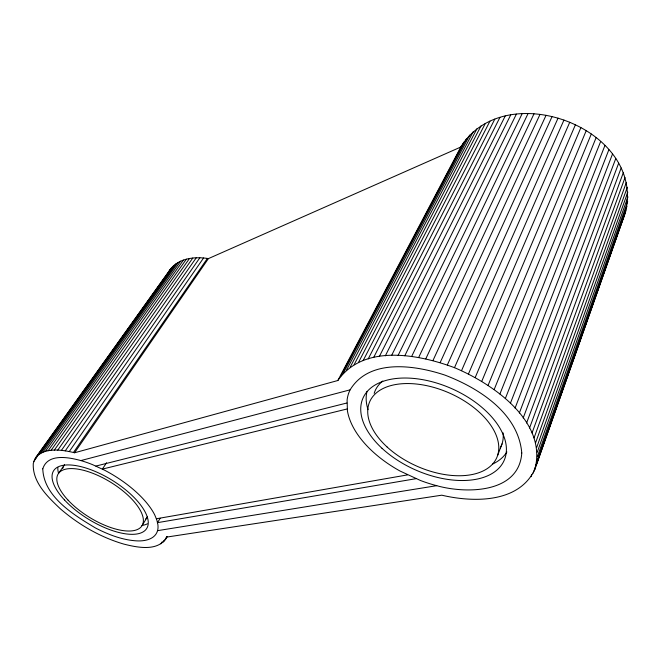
<?xml version="1.0" encoding="UTF-8"?>
<svg xmlns="http://www.w3.org/2000/svg" width="661" height="661" viewBox="0 0 661 661"><rect width="100%" height="100%" fill="white"/><g stroke="black" fill="none" stroke-linecap="round" stroke-linejoin="round"><path stroke-width="0.99" d="M165.523 539.426L166.721 537.079L441.771 495.188C473.185 502.542 518.902 503.376 534.889 469.302L624.579 214.924C649.16 129.763 505.591 74.685 460.824 147.015L208.413 258.608L74.553 452.777C61.2 449.356 37.908 446.084 33.273 463.535C32.306 482.307 47.782 496.857 60.316 508.78C78.75 524.694 100.356 537.236 123.789 544.086C137.604 547.572 158.69 552.018 167.084 536.765M534.889 469.302C547.614 420.999 492.495 383.636 454.479 367.673C418.636 354.279 363.542 343.613 337.845 380.513L74.553 452.777M536.98 461.114L627.033 206.116M533.187 473.094L622.802 219.105L621.53 221.518M536.162 465.303L625.992 210.586M537.228 452.231L627.95 196.846M537.335 456.751L627.686 201.531M531.064 476.664L531.758 474.722M536.649 447.571L627.818 192.087M535.592 442.796L627.289 187.278M534.055 437.929L626.347 182.444M532.039 432.996L625.017 177.594M529.552 428.014L623.282 172.769M526.594 423.007L621.15 167.985M523.19 418.008L618.63 163.259M519.339 413.042L615.738 158.632M515.068 408.126L612.474 154.112M497.576 455.528L502.03 443.886M510.391 403.293L608.864 149.733M505.326 398.575L604.922 145.519M499.906 393.989L600.659 141.487M494.155 389.569L596.106 137.653M488.099 385.33L591.273 134.051M481.778 381.298L586.2 130.696M475.218 377.497L580.903 127.598M623.158 218.27L624.579 214.924M468.459 373.944L575.409 124.78M461.535 370.664L569.749 122.252M454.479 367.673L563.957 120.038M447.34 364.979L558.058 118.129M440.152 362.608L552.075 116.551M432.955 360.559L546.06 115.303M425.783 358.849L540.02 114.394M418.669 357.477L534.005 113.824M411.663 356.453L528.04 113.585M404.796 355.775L522.149 113.692M398.096 355.444L516.365 114.138M391.601 355.461L510.713 114.907M385.338 355.825L505.219 115.997M379.34 356.519L499.914 117.41M373.63 357.543L494.816 119.12M368.227 358.89L489.95 121.128M363.162 360.542L485.331 123.417M358.444 362.492L480.985 125.97M354.098 364.723L476.92 128.771M346.571 369.978L469.715 135.067M350.14 367.219L473.16 131.812M340.671 376.175L463.807 142.173M343.414 372.961L466.6 138.529M337.845 380.513L461.37 145.982M162.697 542.541L163.738 540.764M164.242 541.078L166.853 536.625M160.896 543.821L161.945 542.037M160.169 518.265L157.541 522.653L415.951 478.688M142.107 525.561L147.353 516.935A48.988 20.755 31.8 0 1 145.627 519.042M168.844 271.646C176.669 258.211 194.45 256.253 208.413 258.608M106.561 462.758L102.364 469.103L347.182 408.952M58.755 473.069L64.547 464.691M73.437 452.488L207.397 258.443M69.265 451.562L203.563 258.005M65.241 450.868L199.837 257.79M61.399 450.397L196.243 257.807M57.747 450.158L192.781 258.046M54.309 450.133L189.484 258.509M51.087 450.339L186.352 259.186M48.096 450.769L183.411 260.07M42.882 452.264L178.123 262.467M45.361 451.405L180.66 261.169M35.686 457.652L170.224 269.481M34.595 459.453L171.843 267.474M33.794 461.419L36.776 457.238M38.726 454.578L173.703 265.623M40.66 453.322L175.801 263.954M80.849 460.585L350.099 389.85M95.903 466.071L346.893 403.003M156.384 518.769L407.531 474.887M157.558 530.659L436.739 485.678M62.803 468.401A48.988 20.755 31.8 0 1 63.787 465.823M147.395 523.809A54.442 23.069 31.8 0 1 142.123 525.462M58.383 472.722A54.442 23.069 31.8 0 1 57.854 467.377M503.087 432.848A68.835 40.313 23.7 0 1 500.261 447.951M374.176 393.345A68.835 40.313 23.7 0 1 382.777 381.017M506.88 451.942A76.511 44.816 23.7 0 1 492.734 464.022M368.037 409.68A76.511 44.816 23.7 0 1 367.029 391.353M521.777 452.992C519.05 493.734 465.708 493.916 436.45 485.612A92.647 53.467 23.8 0 1 420.404 480.473L399.905 470.963A92.647 53.467 23.8 0 1 347.422 410.886L347.099 399.996A92.647 53.467 23.8 0 1 350.008 390.015C369.185 358.072 415.207 365.203 444.977 375.126C479.035 388.147 518.398 413.166 521.777 452.992M42.783 468.823C43.692 496.865 74.189 515.216 95.696 528.098C108.346 534.567 121.963 539.913 136.273 540.847C144.272 541.392 155.12 539.55 157.591 530.568A65.745 27.374 31.7 0 0 157.88 524.553L156.814 519.943L154.74 514.936A65.745 27.374 31.7 0 0 104.438 470.136L92.565 464.65A65.745 27.374 31.7 0 0 81.047 460.634C68.992 457.305 47.675 453.066 42.783 468.823M64.448 499.923A54.764 22.796 31.7 0 0 145.924 529.544A54.764 22.796 31.7 0 0 90.086 469.434A54.764 22.796 31.7 0 0 64.448 499.923M68.091 500.187A49.278 20.508 31.7 0 0 141.338 526.66A49.278 20.508 31.7 0 0 90.863 472.574A49.278 20.508 31.7 0 0 68.091 500.187M382 448.298A77.147 44.494 23.8 0 0 503.889 460.998A77.147 44.494 23.8 0 0 414.811 378.546A77.147 44.494 23.8 0 0 382 448.298M387.123 447.01A69.413 40.024 23.8 0 0 496.609 457.999A69.413 40.024 23.8 0 0 416 383.983A69.413 40.024 23.8 0 0 387.123 447.01"/></g></svg>
